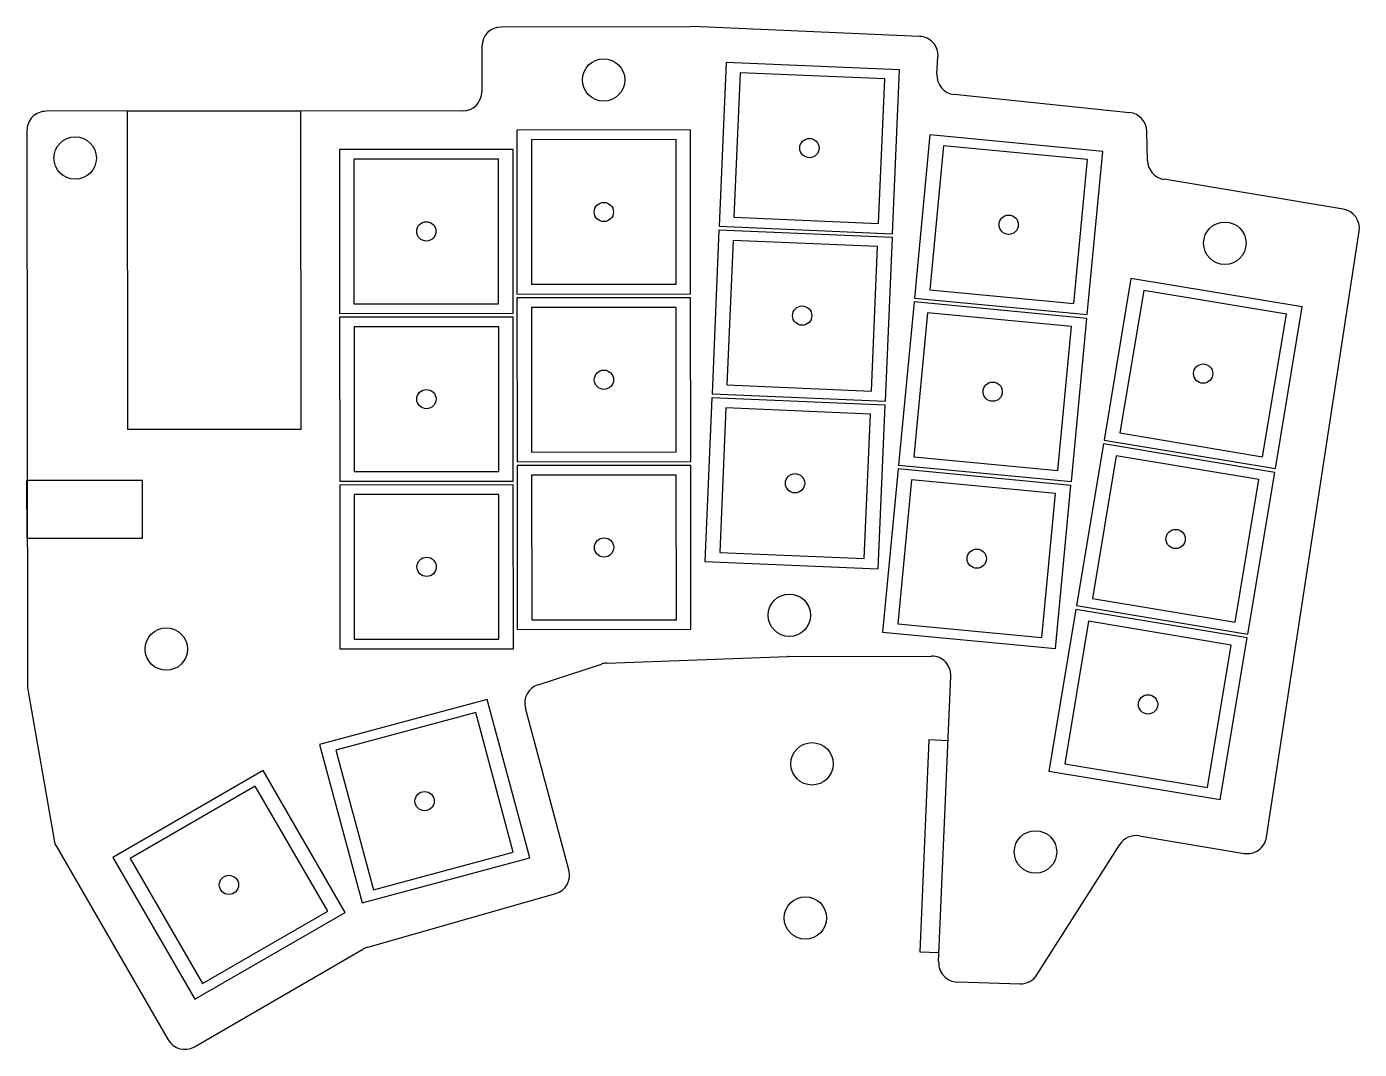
# Model space of a CAD drawing. Header units: millimetres. Extents: x 284 to 423, y -168 to -62.
import ezdxf

# ---------------------------------------------------------------- set-up
doc = ezdxf.new("R2010")
doc.units = ezdxf.units.MM

msp = doc.modelspace()

# ---------------------------------------------------------------- linework, layer by layer
at = {"linetype": 'CONTINUOUS'}
for p, q in [((353.21, -61.92), (333.6, -61.94)), ((353.47, -61.9), (353.21, -61.92)), ((376.97, -62.91), (353.47, -61.9)), ((331.6, -63.93), (331.58, -68.65)), ((356.92, -65.62), (356.19, -82.61)), ((374.9, -66.39), (356.92, -65.62)), ((378.77, -66.84), (378.88, -65.03)), ((358.37, -66.69), (357.73, -81.67)), ((373.36, -67.33), (358.37, -66.69)), ((372.72, -82.31), (373.36, -67.33)), ((374.18, -83.38), (374.9, -66.39)), ((398.74, -70.83), (380.56, -68.95)), ((329.59, -70.65), (286.42, -70.68)), ((312.82, -70.66), (294.82, -70.67)), ((294.82, -70.67), (294.85, -103.67)), ((312.85, -103.66), (312.82, -70.66)), ((284.42, -72.69), (284.47, -130.3)), ((353.22, -72.62), (335.22, -72.64)), ((335.22, -72.64), (335.23, -89.64)), ((353.23, -89.62), (353.22, -72.62)), ((378.05, -73.13), (376.44, -90.06)), ((395.97, -74.84), (378.05, -73.13)), ((400.61, -75.81), (400.54, -72.77)), ((351.72, -73.62), (336.72, -73.63)), ((336.72, -73.63), (336.73, -88.63)), ((351.73, -88.62), (351.72, -73.62)), ((379.45, -74.27), (378.03, -89.2)), ((394.39, -75.7), (379.45, -74.27)), ((334.82, -74.64), (316.82, -74.65)), ((316.82, -74.65), (316.84, -91.65)), ((333.32, -75.64), (318.32, -75.65)), ((318.32, -75.65), (318.33, -90.65)), ((333.33, -90.64), (333.32, -75.64)), ((334.84, -91.64), (334.82, -74.64)), ((392.96, -90.63), (394.39, -75.7)), ((394.36, -91.77), (395.97, -74.84)), ((420.9, -80.84), (402.28, -77.74)), ((356.19, -82.61), (374.18, -83.38)), ((357.73, -81.67), (372.72, -82.31)), ((356.17, -83.01), (355.45, -99.99)), ((374.16, -83.78), (356.17, -83.01)), ((357.63, -84.07), (356.99, -99.06)), ((372.62, -84.71), (357.63, -84.07)), ((373.43, -100.76), (374.16, -83.78)), ((412.94, -145.99), (422.54, -83.11)), ((371.98, -99.7), (372.62, -84.71)), ((398.89, -88.02), (396.1, -104.79)), ((416.65, -90.98), (398.89, -88.02)), ((335.23, -89.64), (353.23, -89.62)), ((336.73, -88.63), (351.73, -88.62)), ((378.03, -89.2), (392.96, -90.63)), ((400.21, -89.26), (397.74, -104.05)), ((415, -91.72), (400.21, -89.26)), ((318.33, -90.65), (333.33, -90.64)), ((353.23, -90.02), (335.23, -90.04)), ((335.23, -90.04), (335.25, -107.04)), ((351.73, -91.02), (336.73, -91.03)), ((336.73, -91.03), (336.75, -106.03)), ((351.75, -106.02), (351.73, -91.02)), ((353.25, -107.02), (353.23, -90.02)), ((376.4, -90.46), (374.79, -107.38)), ((394.32, -92.17), (376.4, -90.46)), ((376.44, -90.06), (394.36, -91.77)), ((413.86, -107.75), (416.65, -90.98)), ((316.84, -91.65), (334.84, -91.64)), ((334.84, -92.04), (316.84, -92.05)), ((316.84, -92.05), (316.85, -109.05)), ((334.85, -109.04), (334.84, -92.04)), ((377.8, -91.59), (376.38, -106.53)), ((392.73, -93.02), (377.8, -91.59)), ((392.71, -109.09), (394.32, -92.17)), ((412.54, -106.52), (415, -91.72)), ((333.34, -93.04), (318.34, -93.05)), ((318.34, -93.05), (318.35, -108.05)), ((333.35, -108.04), (333.34, -93.04)), ((391.31, -107.95), (392.73, -93.02)), ((356.99, -99.06), (371.98, -99.7)), ((355.43, -100.39), (354.7, -117.38)), ((373.41, -101.16), (355.43, -100.39)), ((355.45, -99.99), (373.43, -100.76)), ((356.89, -101.45), (356.25, -116.44)), ((371.87, -102.1), (356.89, -101.45)), ((371.23, -117.08), (371.87, -102.1)), ((372.69, -118.15), (373.41, -101.16)), ((294.85, -103.67), (312.85, -103.66)), ((396.1, -104.79), (413.86, -107.75)), ((397.74, -104.05), (412.54, -106.52)), ((336.75, -106.03), (351.75, -106.02)), ((396.03, -105.19), (393.24, -121.96)), ((413.79, -108.14), (396.03, -105.19)), ((335.25, -107.04), (353.25, -107.02)), ((353.25, -107.42), (335.25, -107.44)), ((335.25, -107.44), (335.26, -124.44)), ((353.26, -124.42), (353.25, -107.42)), ((374.75, -107.78), (373.13, -124.7)), ((392.67, -109.49), (374.75, -107.78)), ((374.79, -107.38), (392.71, -109.09)), ((376.38, -106.53), (391.31, -107.95)), ((397.35, -106.42), (394.89, -121.22)), ((412.15, -108.88), (397.35, -106.42)), ((296.39, -108.97), (284.39, -108.98)), ((284.39, -108.98), (284.4, -114.98)), ((296.4, -114.97), (296.39, -108.97)), ((316.85, -109.05), (334.85, -109.04)), ((318.35, -108.05), (333.35, -108.04)), ((351.75, -108.42), (336.75, -108.43)), ((336.75, -108.43), (336.76, -123.43)), ((351.76, -123.42), (351.75, -108.42)), ((376.15, -108.91), (374.72, -123.85)), ((391.08, -110.34), (376.15, -108.91)), ((409.68, -123.68), (412.15, -108.88)), ((411, -124.91), (413.79, -108.14)), ((334.85, -109.44), (316.85, -109.45)), ((316.85, -109.45), (316.87, -126.45)), ((333.35, -110.44), (318.35, -110.45)), ((318.35, -110.45), (318.36, -125.45)), ((333.36, -125.44), (333.35, -110.44)), ((334.87, -126.44), (334.85, -109.44)), ((389.66, -125.27), (391.08, -110.34)), ((391.05, -126.41), (392.67, -109.49)), ((284.4, -114.98), (296.4, -114.97)), ((354.7, -117.38), (372.69, -118.15)), ((356.25, -116.44), (371.23, -117.08)), ((394.89, -121.22), (409.68, -123.68)), ((393.18, -122.35), (390.39, -139.12)), ((410.93, -125.31), (393.18, -122.35)), ((393.24, -121.96), (411, -124.91)), ((336.76, -123.43), (351.76, -123.42)), ((374.72, -123.85), (389.66, -125.27)), ((394.49, -123.58), (392.03, -138.38)), ((409.29, -126.05), (394.49, -123.58)), ((318.36, -125.45), (333.36, -125.44)), ((335.26, -124.44), (353.26, -124.42)), ((373.13, -124.7), (391.05, -126.41)), ((408.14, -142.08), (410.93, -125.31)), ((316.87, -126.45), (334.87, -126.44)), ((406.83, -140.84), (409.29, -126.05)), ((337.41, -130.17), (344, -128.02)), ((344.55, -127.92), (363.26, -127.25)), ((363.32, -127.25), (378.21, -127.19)), ((378.95, -158.92), (380.22, -129.27)), ((284.5, -130.65), (287.23, -146.3)), ((332.13, -131.7), (314.75, -136.37)), ((336.55, -148.11), (332.13, -131.7)), ((340.62, -149.38), (336.1, -132.59)), ((330.95, -133.05), (316.46, -136.95)), ((334.84, -147.54), (330.95, -133.05)), ((314.75, -136.37), (319.17, -152.79)), ((377.93, -135.89), (376.99, -157.87)), ((379.93, -135.97), (377.93, -135.89)), ((316.46, -136.95), (320.36, -151.43)), ((308.9, -139.06), (293.32, -148.08)), ((317.41, -153.78), (308.9, -139.06)), ((390.39, -139.12), (408.14, -142.08)), ((392.03, -138.38), (406.83, -140.84)), ((308.1, -140.68), (295.12, -148.19)), ((315.61, -153.66), (308.1, -140.68)), ((399.73, -145.85), (410.63, -147.66)), ((287.47, -146.96), (299.06, -166.99)), ((320.36, -151.43), (334.84, -147.54)), ((389.14, -160.26), (397.72, -146.75)), ((293.32, -148.08), (301.83, -162.79)), ((295.12, -148.19), (302.63, -161.17)), ((319.17, -152.79), (336.55, -148.11)), ((319.78, -157.39), (339.24, -151.82)), ((301.83, -162.79), (317.41, -153.78)), ((302.63, -161.17), (315.61, -153.66)), ((301.8, -167.72), (319.33, -157.58)), ((376.99, -157.87), (378.99, -157.95)), ((380.89, -161), (387.4, -161.19))]:
    msp.add_line(p, q, dxfattribs=at)
for centre, radius in [((344.21, -67.43), 2.2), ((289.42, -75.53), 2.2), ((365.55, -74.5), 1), ((344.23, -81.13), 1), ((386.21, -82.45), 1), ((325.83, -83.14), 1), ((408.62, -84.37), 2.2), ((364.8, -91.88), 1), ((344.24, -98.53), 1), ((406.37, -97.89), 1), ((384.55, -99.77), 1), ((325.84, -100.54), 1), ((364.06, -109.27), 1), ((403.52, -115.05), 1), ((344.26, -115.93), 1), ((325.86, -117.94), 1), ((382.9, -117.09), 1), ((363.47, -122.96), 2.2), ((298.87, -126.47), 2.2), ((400.66, -132.21), 1), ((365.82, -138.37), 2.2), ((325.65, -142.24), 1), ((388.99, -147.51), 2.2), ((305.36, -150.93), 1), ((365.13, -154.36), 2.2)]:
    msp.add_circle(centre, radius, dxfattribs=at)
for centre, start, end in [((333.6, -63.94), 90.05, 179.7867), ((376.89, -64.91), 356.4454, 87.55), ((380.77, -66.96), 176.4454, 264.1065), ((329.58, -68.65), 270.05, 359.7867), ((286.42, -72.68), 90.05, 180.05), ((398.54, -72.81), 1.3278, 84.1065), ((402.61, -75.77), 181.3278, 260.55), ((420.57, -82.81), 351.3128, 80.55), ((344.62, -129.92), 92.0353, 108.1205), ((363.33, -129.25), 90.2443, 92.0353), ((378.22, -129.19), 357.55, 90.2443), ((286.47, -130.3), 180.05, 189.9082), ((338.03, -132.07), 108.1205, 195.05), ((289.2, -145.96), 189.9082, 210.05), ((399.41, -147.82), 80.55, 147.5959), ((410.96, -145.69), 260.55, 351.3128), ((338.69, -149.9), 285.9612, 15.05), ((320.33, -159.31), 105.9612, 120.05), ((380.95, -159.01), 177.55, 268.4105), ((387.45, -159.19), 268.4105, 327.5959), ((300.79, -165.99), 210.05, 300.05)]:
    msp.add_arc(centre, 2, start, end, dxfattribs=at)

doc.saveas('drawing.dxf')
